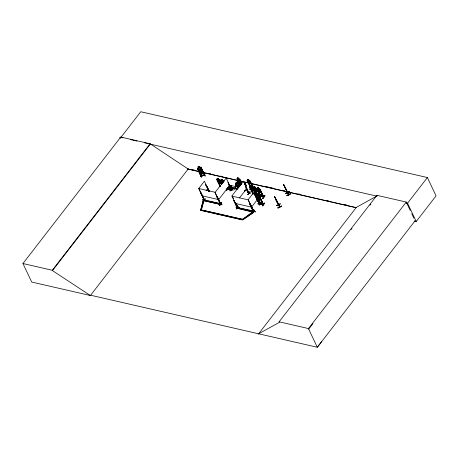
<?xml version="1.0" encoding="UTF-8"?>
<svg xmlns="http://www.w3.org/2000/svg" width="459" height="459" viewBox="0 0 459 459"><rect width="100%" height="100%" fill="white"/><g stroke="black" fill="none" stroke-linecap="round" stroke-linejoin="round"><path stroke-width="0.69" d="M201.392 177.616L200.64 175.229M228.221 182.774L228.41 182.527L228.117 182.751L231.715 190.106L226.195 178.046L214.99 192.545L220.664 204.381L215.007 192.235L198.718 188.494L204.473 200.463L201.002 192.923M204.129 200.004L204.353 199.998M217.388 196.779L217.09 197.003L217.388 196.779L220.882 204.117L220.326 203.871M220.613 204.025L216.837 196.63L220.555 204.083L220.251 204.077M232.397 189.355L232.874 189.441L232.535 189.378M232.472 189.504L230.573 185.425L238.72 187.289M237.636 207.916L237.148 207.715L237.687 207.944L233.918 200.549L237.32 208.007L233.843 200.64M248.577 192.878C248.296 193.675 249.237 192.051 248.675 192.958M245.335 185.872L245.525 185.625L245.232 185.849L248.818 193.228C247.975 193.578 247.166 188.844 246.776 189.492M253.202 211.45L253.707 211.628L253.305 211.674L249.931 204.226L253.414 211.547M226.987 188.442L227.297 188.517M227.807 188.643L231.055 189.469L229.288 185.809M228.134 188.689L227.848 188.638M227.452 187.57L228.261 188.953L227.727 187.633M230.693 189.527L230.51 189.234L230.82 189.326M255.835 195.058L256.053 195.132M254.401 187.708L253.947 186.738L254.952 186.968L255.979 188.339L256.776 190.02L256.615 190.628L255.68 190.41L254.837 189.578L254.039 187.892L254.372 187.639L253.5 187.76L257.229 195.614L257.195 195.218L258.205 195.735M257.201 195.597L257.43 195.287M257.505 195.689L254.98 190.078M260.075 196.033L259.943 195.844M260.626 196.159L263.85 196.997L260.075 189.613L263.432 197.043L260.075 189.613M260.735 196.441L263.776 197.106L263.466 196.653M261.01 196.108L260.683 196.033L261.028 196.498L257.924 189.665M260.632 203.704C259.266 203.09 264.895 205.265 263.196 204.152M256.776 196.033L260.465 203.934L260.66 203.71M260.701 203.991L257.292 196.194L257.648 196.01L253.764 188.276L254.114 188.242L253.184 189.435L253.999 188.333M235.915 203.067L237.98 207.244L236.322 203.733M248.904 192.906L248.887 192.66M278.51 204.926L279.674 207.066L275.52 198.472M278.624 204.748L278.447 204.817M276.209 199.458L279.806 206.946M255.279 211.811L252.175 210.997L255.25 211.92M288.298 194.323L288.321 194.335M235.96 182.894L235.243 186.279L235.96 182.894L236.368 182.521L238.68 183.095M235.364 187.014L236.31 182.866L235.45 187.031M235.553 187.06L236.5 182.906L235.639 187.077M238.014 182.94C239.432 181.351 236.374 180.657 237.051 182.722L236.465 183.026M237.079 182.728L237.337 181.466M238.244 181.672L237.986 182.934L238.405 183.474L237.923 185.826L237.211 186.721L236.276 186.509L235.983 185.384M237.808 187.576L238.755 183.428L237.9 187.593M237.997 187.622L238.944 183.468L238.089 187.633M238.273 186.974L238.967 183.583L238.055 182.906M245.416 183.319L245.33 186.297M245.186 184.587L245.485 183.29L244.481 183.061M245.554 186.446L245.926 185.069L245.64 186.463M245.743 186.492L246.116 185.115L245.8 186.578M245.835 186.578L246.139 185.229L245.226 184.552M253.712 211.45L242.771 219.31L253.712 211.065M199.395 171.207L199.654 170.243L200.767 169.79L201.702 170.272L202.488 171.976L202.235 172.934L201.122 173.387L200.181 172.905L199.395 171.207L199.843 170.679L198.649 168.126L199.763 167.673L200.956 170.232L201.696 170.295M240.195 181.081L240.034 181.689L239.099 181.471L238.255 180.634L237.343 177.828L238.37 178.029C239.466 179.641 241.382 180.433 241.595 183.112M207.066 200.749L204.347 200.13L203.939 200.658L201.426 209.918L200.721 209.993L203.125 200.508L220.234 204.398L220.641 203.871M200.721 209.993L203.056 201.398M200.612 209.763L242.708 219.391L242.3 219.924L201.019 210.446L203.83 200.428L204.484 199.923M200.922 176.141L201.312 175.969L201.478 176.331L197.949 168.929L197.617 169.067L201.117 176.503L197.41 168.591L198.5 167.799L198.076 166.898M201.048 176.411L201.478 176.331M204.209 174.896L204.553 174.667M204.272 175.097L204.68 174.936M222.041 204.594C218.88 203.698 216.969 203.796 222.007 204.857M236.092 207.009C245.634 209.304 229.598 205.862 239.162 207.669M236.133 207.147L239.237 207.812M204.582 200.153L204.33 199.837M197.416 168.619L197.645 168.143M199.573 173.192L200.141 173.336L203.142 171.729M202.918 172.205L203.136 171.7M220.435 204.031L220.561 204.301M220.704 204.33L217.279 196.756M231.64 189.567L231.56 190.106M237.9 206.992L237.676 207.399M237.963 207.244L237.779 207.479L235.834 203.337M246.85 189.401L248.635 193.044M249.002 192.992L243.31 181.15L232.099 195.649L233.545 198.701M200.956 176.13L204.507 174.793M201.117 176.371L204.628 174.948M204.209 174.988L204.513 174.684M204.312 175.086L200.847 167.753L201.174 167.621L200.847 167.753M204.657 175.045L200.979 167.133L204.685 175.045L201.151 176.474M220.159 186.549L216.717 179.314L217.589 179.194M222.472 183.158L221.244 180.364L221.599 180.175C220.217 177.84 222.517 180.892 220.894 179.951L220.704 180.232L220.922 179.985C228.117 182.539 220.607 179.239 223.183 180.806L223.711 181.93M238.158 179.601L238.588 180.502L237.705 180.634L238.881 183.055L239.587 184.019L241.388 184.38M247.108 180.284L247.292 180.02L247.074 180.267L250.224 186.888M250.384 186.721L249.512 186.847L252.955 194.077M257.47 187.547L258.36 190.382L259.197 191.219L260.133 191.437L260.293 190.829L258.474 187.777C256.265 186.549 258.859 189.183 257.212 188.293L260.752 196.423M256.753 196.068L257.625 195.941L253.838 188.179M256.971 195.821L260.557 203.813L263.523 204.479M279.789 206.975L278.544 204.921M284.419 186.199L288.568 194.794L283.932 185.149M288.556 194.444L288.556 194.771M206.607 185.671L209.338 191.455M204.651 200.399L202.803 199.757L205.879 200.675M250.362 204.014L253.85 211.507L248.164 199.688L253.77 192.436L259.358 204.381L259.215 203.951M259.364 204.364L255.875 196.888L259.381 204.358M257.912 203.785L260.987 204.49L257.866 203.836M242.771 219.31L243.15 219.654L253.701 212.333L237.033 208.254L237.332 207.497L253.827 211.1L253.672 211.605M253.798 211.341L238.123 207.881M237.877 180.381L240.757 181.265L239.575 180.754M239.145 179.853L238.135 179.63M238.852 183.055L239.621 183.967L241.359 184.346M200.749 193.044L201.099 193.009L200.749 193.044L204.215 200.388M203.09 201.535L205.19 198.804L203.515 201.243M203.544 201.111L205.093 198.902M232.799 189.292L230.831 185.723L232.799 189.55L232.558 189.234M230.309 189.475L233.384 190.112M221.542 202.562C222.116 204.249 216.47 208.093 221.571 202.58M221.651 202.706L219.551 205.42L221.766 202.729M231.284 190.749L233.482 187.989L231.399 190.714M247.539 192.424L250.419 193.107M236.201 209.126L238.181 206.516M248.755 193.096L248.858 193.113M250.046 191.845L247.814 194.541L249.908 191.805M254.642 210.159L252.628 213.033L254.665 210.176M252.662 213.022L254.711 210.279L252.628 213.033M90.423 295.527L31.705 282.044L22.95 263.529L120.757 137.04L150.099 143.776L188.19 169.027L198.649 171.431M123.012 137.866L120.918 137.384L140.752 111.738L427.386 177.541L436.05 195.867L416.221 221.513L414.127 221.037M321.593 341.771L317.295 347.262L90.618 295.223L90.383 295.521L52.452 270.609L52.292 270.265L150.099 143.776M52.452 270.609L150.259 144.12M90.383 295.521L188.419 168.734M208.977 191.432L205.89 185.166L206.464 186.388M206.137 190.755L207.864 188.523M216.717 179.314L218.593 182.705L220.945 183.244L219.695 180.008M216.906 179.039L219.746 179.974L221.703 184.179M217.256 179.894L220.142 186.004M218.163 178.522L219.987 181.575L219.827 182.183L218.891 181.965L218.054 181.133L217.164 178.293L218.163 178.522L218.593 179.423L219.241 179.572M217.859 181.735L218.616 182.671L220.968 183.216M221.427 184.116L219.769 180.358L221.777 184.088M220.045 180.421L219.695 180.45M222.133 179.469L221.129 179.239M221.244 180.806L222.397 183.25M221.846 182.648L222.615 183.566M201.019 210.446L201.317 209.688M224.032 181.339L223.682 181.368M218.45 199.877L229.661 185.379M228.473 187.209C229.03 188.907 223.361 192.728 228.502 187.226M226.448 190.049L228.548 187.329L226.608 190.112M226.838 190.037L228.84 187.433M228.175 188.764L230.55 189.309M239.42 179.136L237.114 178.54L236.919 178.821L240.074 185.442M237.464 179.4L240.35 185.505M237.773 178.729L237.418 177.834M238.37 178.029L241.021 182.843L240.855 183.451L239.914 183.25L239.07 182.418L238.273 180.731L238.634 180.542M230.854 189.309L228.938 185.843M229.913 190.743C232.776 186.354 232.96 188.029 229.982 190.869M229.965 190.892L232.237 188.213M239.443 179.079L239.925 179.509M220.125 204.169L220.532 203.641L204.238 199.9M238.066 181.242L238.8 182.206L238.089 181.207M241.635 183.623L239.971 179.865L241.979 183.594M240.252 179.928L239.902 179.957M234.601 189.16L234.664 188.356L234.601 189.16L234.147 188.655L234.956 187.605M238.887 187.272L239.42 186.211L239.632 186.658M247.493 179.274L248.405 182.08L249.248 182.917L250.184 183.13L250.344 182.527L249.547 180.84L248.52 179.475L247.493 179.274L247.946 180.146M247.263 179.985L247.992 180.18M247.613 180.84L250.499 186.951M248.921 180.404L250.098 180.921L251.302 184.191L248.95 183.652L248.239 182.653L248.95 183.652M247.269 180.048L249.593 180.525M253.483 188.345L253.821 188.804L250.121 181.311L255.376 191.145L257.734 191.69L257.677 190.841M250.402 181.374L250.052 181.403M239.449 197.961L246.776 188.477M244.486 190.611L244.704 191.386L245.485 190.376M249.702 186.566L252.542 187.501L256.265 195.385L254.739 195.035M250.941 186.079L249.96 185.82L250.413 186.79L250.052 186.974L250.849 188.66L251.687 189.498L252.622 189.71L252.783 189.102L251.991 187.421L250.918 186.102L249.983 185.889M253.23 194.14L250.126 187.329M250.522 188.173L249.581 189.378L250.557 188.282M252.542 187.501L251.389 186.951L250.964 186.05M255.961 195.327L252.565 187.886L256.34 195.287L254.647 194.84M237.033 208.254L237.441 207.726M252.84 187.949L252.49 187.983M253.689 187.484L256.529 188.419M254.929 186.997L255.376 187.869L256.024 188.018M253.23 189.573L254.074 188.454M254.217 188.5L253.374 189.59L254.234 188.517M253.661 189.951L253.741 190.772L251.389 190.233C248.686 187.605 254.556 192.981 253.626 189.94M260.018 196.136L256.552 188.804L260.328 196.205L258.044 195.62M256.828 188.867L256.478 188.896M257.212 188.293L260.029 189.257L263.741 197.1M255.376 191.145L257.757 191.655M257.562 189.148L261.01 196.486M258.876 188.706L259.547 188.827M260.029 189.257L261.171 191.678M260.351 189.676L260.001 189.705M255.6 195.999L257.31 193.841M255.25 196.693L257.356 193.945L255.284 196.687M258.933 191.902C256.191 189.401 262.072 194.696 261.16 191.638M255.422 196.733L257.522 194.008L257.281 193.824M257.178 195.069L258.199 195.27L259.226 196.641L260.024 198.322L259.863 198.931L258.928 198.718L258.084 197.881M256.111 196.756L258.119 194.151M256.019 196.854L258.245 194.163M257.579 195.563L257.229 195.603M258.176 195.299L257.224 195.109M257.292 196.641L260.832 203.876M258.606 196.205L259.76 196.75L263.506 204.605L259.754 196.727M259.278 196.32L256.92 195.815M259.949 196.24L259.88 195.85L258.113 195.528M251.63 207.015L257.235 199.768M259.587 196.917L261.297 194.759M242.3 219.924L242.599 219.167M259.656 197.066L261.269 194.742M263.271 204.439L259.805 197.106L261.487 194.909L259.731 197.204L263.323 204.416M259.616 197.571L261.733 194.846L259.708 197.72M259.656 197.691L261.636 194.96M260.97 196.291L263.42 196.745M260.901 199.172L260.982 199.992L258.629 199.453L257.895 198.483L258.652 199.424L260.982 199.992M262.921 198.443C267.528 193.009 263.15 196.819 262.777 198.403M261.498 202.465L259.266 205.173L261.366 202.453M260.701 203.79L263.162 204.163M264.527 203.044L262.491 205.913L264.545 203.062M258.388 334.089L356.425 207.302L375.95 196.538M258.618 333.791L279.365 322.356L279.112 321.816L376.919 195.327L406.261 202.063L410.226 210.452M351.129 229.546L352.001 228.416M369.943 205.213L370.815 204.083M415.102 220.773L317.295 347.262L308.454 328.558L406.261 202.063M416.221 221.513L407.558 203.188L427.386 177.541M308.706 329.092L313.004 323.601M202.494 171.953L202.04 172.498L202.534 173.439L201.34 173.927L200.933 172.951L200.193 172.894M237.733 206.917L237.882 207.158M237.819 207.434L235.725 203.314M204.387 199.981L204.054 200.101L204.347 200.176M253.867 211.501L250.465 204.043M242.662 219.081L243.041 219.425L253.701 212.333M253.557 188.632L253.844 188.683M255.996 195.213L252.565 187.886M257.269 195.505L260.293 196.182M277.867 203.354L278.131 204.054L275.371 198.311M275.486 198.747L275.911 199.59M277.202 202.379L277.437 202.648L276.565 200.893M275.05 197.559L278.756 205.053L274.602 196.527L275.716 198.994M274.78 197.083L275.911 199.206M275.027 197.427L274.562 196.544M275.371 198.168L275.67 198.638M276.76 201.254L277.477 202.706L275.922 199.413M277.093 201.61L277.345 202.281L275.939 199.447M276.731 205.557L280.254 203.813L276.806 205.712M276.737 205.592L280.3 203.911M277.907 207.772C288.843 202.442 270.707 211.691 281.436 206.039M277.97 207.904L281.482 206.143M281.556 206.28L278.034 208.025M287.477 192.809L283.507 184.248L284.557 186.532M284.276 185.889L284.804 186.933M284.844 187.169L286.284 189.986L285.343 188.293M285.108 187.18L288.705 194.668M285.991 189.338L286.244 190.003M289.227 191.69L285.641 193.302L289.159 191.541M285.682 193.382L289.204 191.638M204.473 200.445L198.793 188.442L204.398 181.196L209.235 191.426M227.498 188.655L227.062 188.328L227.371 188.781L227.36 188.368M258.13 195.809L260.253 196.297L256.501 188.419M263.472 204.594L260.5 203.928M199.212 166.399L198.03 166.91L198.506 167.828L198.053 168.367L198.85 170.054L199.785 170.53L200.899 170.077L201.157 169.113L200.359 167.432L199.619 167.374L199.212 166.399L199.648 167.328M199.613 167.346L200.99 167.162L197.674 168.166M197.645 169.147L197.949 168.929M202 169.314L201.203 168.539L198.403 169.681L198.426 170.765M198.454 169.721L201.191 168.608M199.447 169.807L200.56 169.36M201.105 170.513L199.992 170.966L200.778 172.664L201.891 172.217L201.105 170.513L199.986 170.977M198.558 171.035L199.349 171.786L202.138 170.622L202.132 169.583M200.79 172.647L201.903 172.194M201.34 173.927L202.522 173.41M204.358 173.743L205.024 176.021M201.025 176.21L201.277 176.107M199.361 169.761L200.554 169.285M200.979 170.186L202.316 169.996M199.005 171.012L201.748 169.847M248.755 192.665L248.445 193.027M248.778 193.233L245.232 185.849M228.961 187.444L226.746 190.135M257.086 188.557L260.878 196.297M287.403 192.264L287.414 192.648M220.234 204.398L203.125 200.508M205.242 176.072L204.513 173.691M237.418 207.772L237.205 207.726M253.397 211.536L249.931 204.226M230.946 189.596L229.012 185.746M260.167 196.314L256.478 188.454M260.844 196.309L263.816 196.991M236.368 182.521L237.051 182.676M238.68 183.049L238.932 183.589M238.187 179.67L239.128 179.876M250.063 191.856L247.814 194.541M216.837 196.63L216.763 196.722M237.659 207.938L231.812 196.091L248.101 199.831L253.672 211.616M202.803 199.78L205.862 200.474M202.815 199.958L204.685 200.325M252.226 211.14L255.307 211.84M130.7 139.628L136.989 141.074M144.671 142.835L376.942 196.159M406.163 202.872L407.558 203.188M237.091 178.574L237.842 178.735M191.908 169.532L194.696 170.174M207.938 173.215L210.727 173.852M220.486 176.095L222.581 176.572M266.495 186.658L268.59 187.134M269.984 187.456L272.772 188.098M281.832 190.175L284.62 190.818M297.868 193.859L300.656 194.501M326.447 200.422L328.541 200.899M343.877 204.421L346.665 205.064M202.832 172.389L237.687 180.393M240.476 181.03L248.841 182.952M251.63 183.594L356.195 207.6M187.513 169.01L197.972 171.408M202.849 172.532L237.716 180.536M240.505 181.173L241.899 181.494M243.293 181.816L248.176 182.934M250.964 183.577L356.253 207.749M238.8 182.206L241.153 182.745L241.061 181.89M244.222 184.369L245.852 184.742M217.187 178.362L218.123 178.574M221.175 179.274L222.11 179.492M253.97 186.807L254.906 187.02M257.493 187.611L258.428 187.829M250.224 186.079L250.964 186.515L250.367 186.377L248.262 181.971M250.052 187.421L253.024 193.985M223.476 182.378L222.54 182.16L221.743 180.479L222.678 180.691L223.212 181.816M246.592 187.857L246.804 188.305M245.508 188.85L246.867 189.16M258.899 191.954L261.251 192.499M231.439 187.255L238.227 188.815M245.014 190.37L247.734 190.996M234.664 188.356L237.314 188.97L237.326 189.292M234.876 188.81L236.867 189.263M254.722 194.748L255.91 195.018M231.02 189.464L227.934 188.907L230.98 189.578L229.213 185.906M254.808 194.937L256.283 195.259M227.423 188.764L227.171 188.718M202.184 195.827L218.473 199.567M235.278 203.423L251.566 207.164M208.42 201.065L219.282 203.555M236.924 208.025L253.592 212.104M202.803 210.233L242.708 219.391M200.91 210.216L242.191 219.695M279.112 321.816L308.454 328.558M22.95 263.529L52.292 270.265M199.596 173.135L200.147 173.301M257.597 195.551L257.069 195.345M260.706 203.612L260.787 203.98M264.608 203.176L262.657 205.948M239.575 180.748L240.223 181.156M249.57 180.553L253.793 188.798L250.413 181.919M205.362 184.38L205.839 184.811L205.339 184.438M198.586 170.989L199.349 171.786M222.041 182.045L222.879 182.883M221.869 182.619L222.604 183.589M276.875 201.639L275.331 198.334M276.427 200.526L276.192 199.929L276.53 200.594M276.398 200.474L276.484 200.744M283.467 184.266L284.012 185.384M284.528 186.377L283.685 184.805M287.541 192.556L288.688 194.679M276.301 200.17L275.761 199.126M285.223 187.949L284.666 186.847M276.502 200.807L275.767 199.332M277.288 202.385L276.679 201.157L276.875 201.627M406.594 202.494L407.483 204.375M411.752 213.676L413.886 218.191M376.919 195.327L377.172 195.867M247.131 180.255L250.298 186.796M250.993 189.16L253.012 193.434M250.442 193.101L247.372 192.419M240.705 181.299L241.704 183.531M244.492 190.938L244.704 191.386M239.558 183.577L240.424 185.413M237.257 179.239L240.143 185.35M239.667 186.268L239.879 186.715M230.831 185.723L232.564 189.389M228.117 182.751L231.663 190.129M227.653 187.725L228.261 188.953M227.377 187.662L227.962 188.919M222.156 179.44L222.54 180.393M222.483 183.703L220.768 180.221L222.414 183.801M220.056 180.966L221.502 184.025M218.484 182.24L220.217 185.906M217.055 179.733L220.228 186.457M204.146 174.833L204.301 175.183M206.166 185.229L209.052 191.34M207.33 188.219L208.776 191.271M207.261 188.316L208.702 191.369M202.006 194.725L204.594 200.348M120.757 137.04L120.918 137.384M119.805 137.252L120.396 138.503M285.406 188.242L285.555 188.603M203.463 172.418L203.486 173.508L200.681 174.632L199.889 173.886M199.791 170.662L198.741 171.442M260.867 199.16L260.947 199.958M257.637 190.829L257.734 191.69M202.08 169.566L202.103 170.628M240.086 181.202L239.914 182.062L241.084 183.279L239.799 182.212C239.971 183.508 238.778 182.854 239.489 181.965L238.376 180.829L239.592 181.81L239.736 181.104L240.086 181.202M200.342 172.768L200.744 172.704L200.979 171.626L202.35 172.056L201.122 171.327L201.392 169.939L200.772 171.236L199.332 170.777L200.623 171.523L200.342 172.768M236.964 183.141L236.483 185.499L237.418 185.711L237.9 183.359L236.964 183.141M237.435 181.707L237.349 182.125L237.951 182.269L238.037 181.844L237.435 181.707M244.607 183.353L244.521 183.772L245.117 183.91L245.204 183.491L244.607 183.353M264.866 195.666L262.76 198.42L264.877 195.683M290.335 193.767C282.744 196.945 289.394 195.614 290.335 193.767M290.381 193.87L286.869 195.632L290.392 193.887M199.068 166.703L198.351 166.996L198.495 167.294L199.212 167.001L199.068 166.703M202.058 173.032L201.34 173.318L201.484 173.622L202.201 173.33L202.058 173.032M200.399 169.56L199.688 169.847L199.826 170.146L200.543 169.859L200.399 169.56M239.053 179.957L238.445 179.825L239.196 180.261L239.053 179.957M239.718 181.047L238.778 180.84L239.575 182.527L240.516 182.734L239.718 181.047M248.382 179.635L247.78 179.498L248.526 179.939L248.382 179.635M238.232 178.19L237.63 178.052L238.376 178.494L238.232 178.19M249.048 180.726L248.112 180.513L248.904 182.194L249.839 182.412L249.048 180.726M238.898 179.28L237.963 179.067L238.755 180.748L239.69 180.966L238.898 179.28M218.025 178.689L217.428 178.551L218.168 178.987L218.025 178.689M222.013 179.601L221.416 179.463L222.156 179.905L222.013 179.601M254.814 187.129L254.211 186.991L255.078 187.438L254.814 187.129M258.331 187.938L257.734 187.8L258.474 188.242L258.331 187.938M218.691 179.779L217.755 179.561L218.553 181.248L219.488 181.46L218.691 179.779M251.486 187.306L250.551 187.094L251.348 188.775L252.284 188.988L251.486 187.306M255.474 188.224L254.538 188.006L255.336 189.693L256.271 189.906L255.474 188.224M258.996 189.028L258.061 188.815L258.859 190.496L259.794 190.714L258.996 189.028M258.727 196.527L257.792 196.309L258.589 197.995L259.524 198.208L258.727 196.527"/></g></svg>
